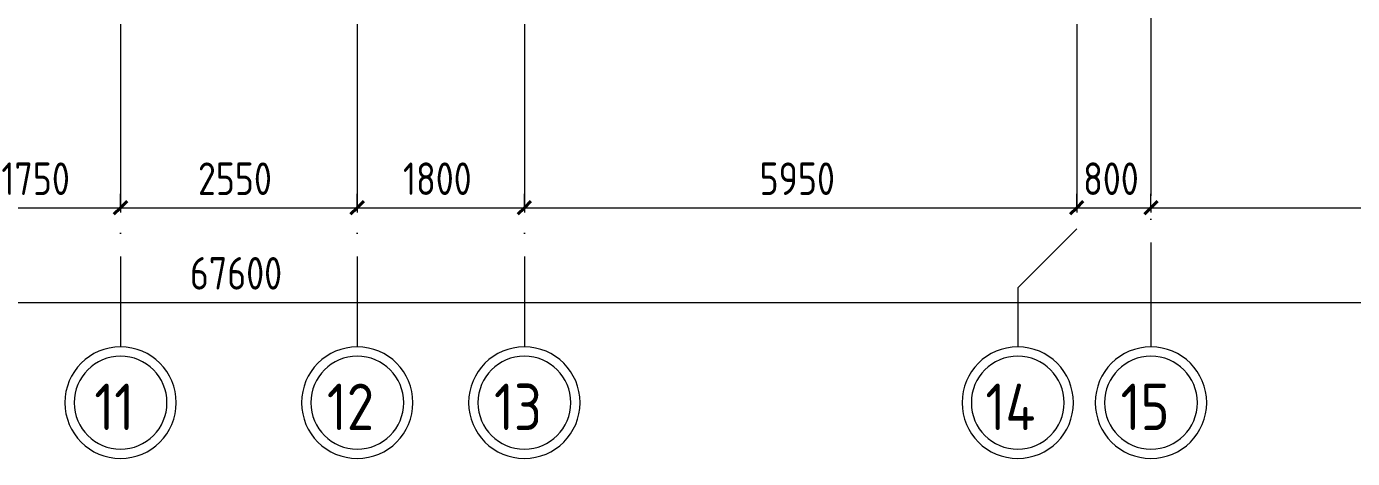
# Model space of a CAD drawing. Header units: millimetres. Extents: x -586848 to 520591, y -385801 to 675781.
# Drawn here: x -34771 to -20488, y 597740 to 602388 of the extents above; entities that cross this region are included whole.
import ezdxf

# ---------------------------------------------------------------- set-up
doc = ezdxf.new("R2010")
doc.units = ezdxf.units.MM
doc.linetypes.add('ADSK_Линия сетки', pattern=[25, 20, -2.5, 0, -2.5])
doc.layers.add('Оси', color=252, linetype='Continuous', lineweight=9)
doc.layers.add('Размеры', color=7, linetype='Continuous', lineweight=9)
doc.styles.add('GOST Common_2', font='', dxfattribs={"width": 0.9, "height": 250})
doc.styles.add('GOST Common_4', font='', dxfattribs={"height": 7})
doc.styles.get('GOST Common_2').set_extended_font_data('GOST type B')
doc.styles.get('GOST Common_4').set_extended_font_data('GOST 2.304 type A')

# ---------------------------------------------------------------- blocks, each defined once
blk = doc.blocks.new('1 этаж')
at = {"layer": 'Оси', "color": 251, "linetype": 'ADSK_Линия сетки', "ltscale": 100, "true_color": 0x636466}
for p, q in [((-32956, 32207), (-32956, -33770)), ((-30406, 32207), (-30406, -33770)), ((-28606, 32207), (-28606, -33770)), ((-22656, 32207), (-22656, -32500)), ((-21856, -2644), (-21856, -33770))]:
    blk.add_line(p, q, dxfattribs=at)
at = {"layer": 'Оси', "color": 251, "ltscale": 100, "true_color": 0x636466}
for p, q in [((-22656, -32500), (-23291, -33135)), ((-23291, -33135), (-23291, -33770))]:
    blk.add_line(p, q, dxfattribs=at)
at = {"layer": 'Оси', "color": 251, "lineweight": 20, "true_color": 0x636466}
for centre, radius, start, end in [((-32956, -34370), 600, 0, 180), ((-30406, -34370), 600, 0, 180), ((-28606, -34370), 600, 0, 180), ((-23291, -34370), 600, 0, 180), ((-21856, -34370), 600, 0, 180), ((-32956, -34370), 500, 0, 180), ((-30406, -34370), 500, 0, 180), ((-28606, -34370), 500, 0, 180), ((-23291, -34370), 500, 0, 180), ((-21856, -34370), 500, 0, 180), ((-32956, -34370), 600, 180, 0), ((-32956, -34370), 500, 180, 0), ((-30406, -34370), 600, 180, 0), ((-30406, -34370), 500, 180, 0), ((-28606, -34370), 600, 180, 0), ((-28606, -34370), 500, 180, 0), ((-23291, -34370), 600, 180, 0), ((-23291, -34370), 500, 180, 0), ((-21856, -34370), 600, 180, 0), ((-21856, -34370), 500, 180, 0)]:
    blk.add_arc(centre, radius, start, end, dxfattribs=at)
at = {"layer": 'Размеры', "color": 251, "lineweight": 20, "true_color": 0x636466}
for p, q in [((-32956, -32273), (-32956, -32123)), ((-32956, -32273), (-32956, -32123)), ((-30406, -32273), (-30406, -32123)), ((-30406, -32273), (-30406, -32123)), ((-28606, -32273), (-28606, -32123)), ((-28606, -32273), (-28606, -32123)), ((-22656, -32273), (-22656, -32123)), ((-22656, -32273), (-22656, -32123)), ((-21856, -32273), (-21856, -32123)), ((-21856, -32273), (-21856, -32123)), ((-34706, -32273), (-32956, -32273)), ((-32956, -32273), (-32956, -32323)), ((-32956, -32273), (-30406, -32273)), ((-32956, -32273), (-32956, -32323)), ((-30406, -32273), (-30406, -32323)), ((-30406, -32273), (-28606, -32273)), ((-30406, -32273), (-30406, -32323)), ((-28606, -32273), (-28606, -32323)), ((-28606, -32273), (-22656, -32273)), ((-28606, -32273), (-28606, -32323)), ((-22656, -32273), (-22656, -32323)), ((-22656, -32273), (-21856, -32273)), ((-22656, -32273), (-22656, -32323)), ((-21856, -32273), (-21856, -32323)), ((-21856, -32273), (-16656, -32273)), ((-21856, -32273), (-21856, -32323)), ((-65606, -33291), (2294, -33291))]:
    blk.add_line(p, q, dxfattribs=at)
at = {"layer": 'Размеры', "color": 251, "lineweight": 40, "true_color": 0x636466}
for p, q in [((-32956, -32273), (-33027, -32343)), ((-32956, -32273), (-33027, -32343)), ((-32956, -32273), (-32885, -32202)), ((-32956, -32273), (-32885, -32202)), ((-30406, -32273), (-30477, -32343)), ((-30406, -32273), (-30477, -32343)), ((-30406, -32273), (-30335, -32202)), ((-30406, -32273), (-30335, -32202)), ((-28606, -32273), (-28677, -32343)), ((-28606, -32273), (-28677, -32343)), ((-28606, -32273), (-28535, -32202)), ((-28606, -32273), (-28535, -32202)), ((-22656, -32273), (-22727, -32343)), ((-22656, -32273), (-22727, -32343)), ((-22656, -32273), (-22585, -32202)), ((-22656, -32273), (-22585, -32202)), ((-21856, -32273), (-21927, -32343)), ((-21856, -32273), (-21927, -32343)), ((-21856, -32273), (-21785, -32202)), ((-21856, -32273), (-21785, -32202))]:
    blk.add_line(p, q, dxfattribs=at)
at = {"layer": 'Оси', "color": 251, "true_color": 0x636466, "style": 'GOST Common_2', "width": 0.9}
for s, p in [('11', (-33238, -34665)), ('12', (-30733, -34665)), ('13', (-28933, -34665)), ('14', (-23639, -34665)), ('15', (-22183, -34665))]:
    blk.add_text(s, height=500, dxfattribs=at).set_placement(p)
at = {"layer": 'Размеры', "color": 251, "lineweight": 20, "true_color": 0x636466, "char_height": 350, "attachment_point": 1, "line_spacing_factor": 1.022761, "style": 'GOST Common_4'}
for s, insert, width in [('1750', (-34239, -31785), 980.83), ('2550', (-32122, -31785), 1059.58), ('1800', (-29914, -31785), 980.83), ('5950', (-26072, -31785), 1059.58), ('800', (-22587, -31785), 794.69), ('67600', (-32208, -32803), 1324.48)]:
    blk.add_mtext(s, dxfattribs=dict(at, insert=insert, width=width))

msp = doc.modelspace()

# ---------------------------------------------------------------- block references
msp.add_blockref('1 этаж', (-802.7, 632710.4))

doc.saveas('drawing.dxf')
